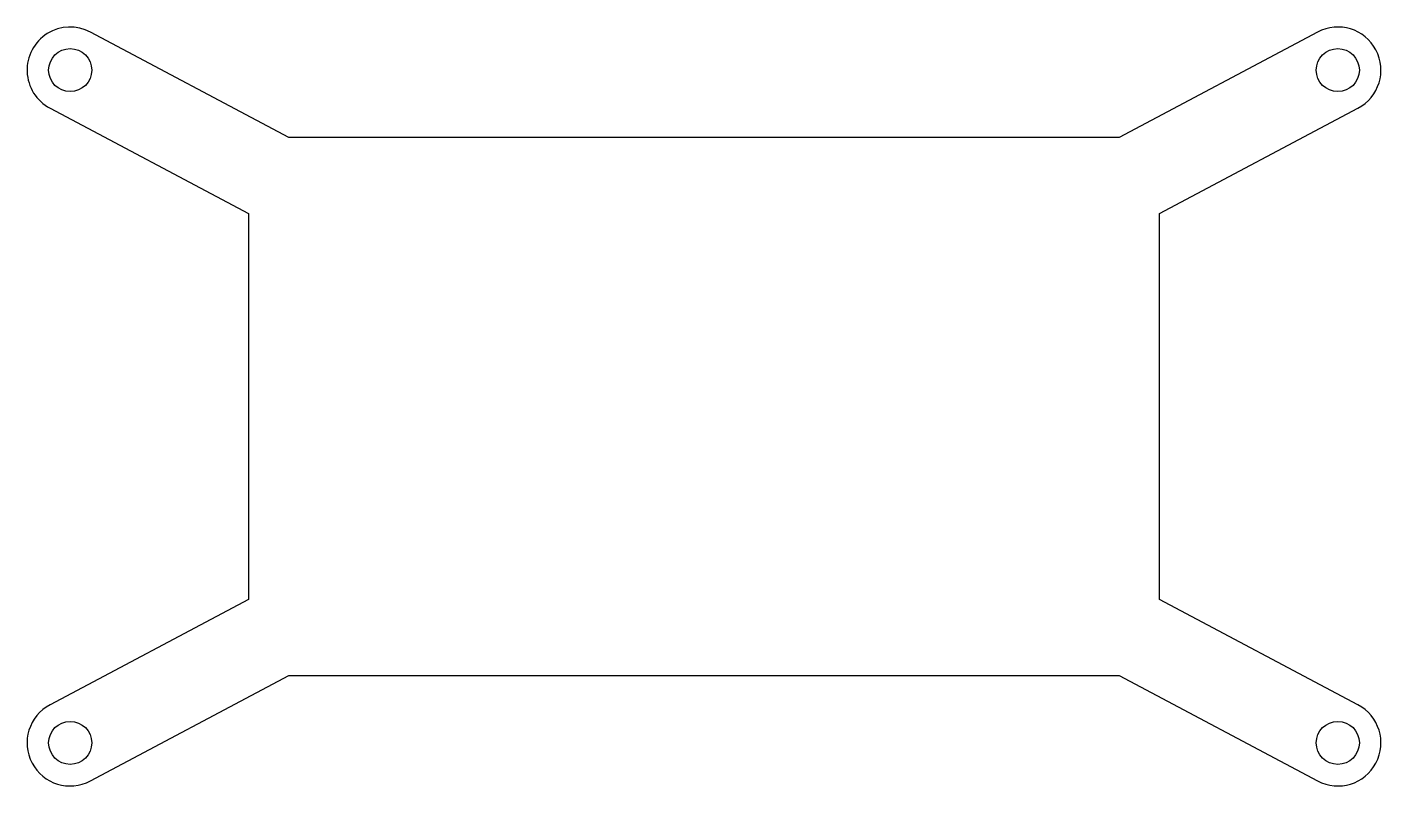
# Model space of a CAD drawing. Header units: millimetres. Extents: x -50 to 50, y -28 to 28.
import ezdxf

# ---------------------------------------------------------------- set-up
doc = ezdxf.new("R2010")
doc.units = ezdxf.units.MM
doc.layers.get('0').update_dxf_attribs({"linetype": 'CONTINUOUS'})

msp = doc.modelspace()

# ---------------------------------------------------------------- linework, layer by layer
msp.add_lwpolyline([(45.57, 27.83), (30.84, 20), (-30.84, 20), (-45.57, 27.83, 1), (-48.57, 22.17), (-33.84, 14.35), (-33.84, -14.35), (-48.57, -22.17, 1), (-45.57, -27.83), (-30.84, -20), (30.84, -20), (45.57, -27.83, 1), (48.57, -22.17), (33.84, -14.35), (33.84, 14.35), (48.57, 22.17, 1)], format="xyb", close=True)
for centre in [(-47.07, 25), (47.07, 25), (-47.07, -25), (47.07, -25)]:
    msp.add_circle(centre, 1.6)

doc.saveas('drawing.dxf')
